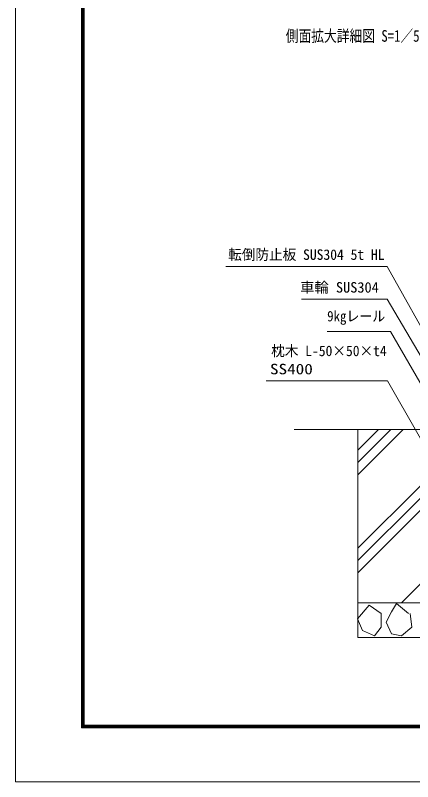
# Model space of a CAD drawing. Units: millimetres, scale not verified, with parts at other scales. Extents: x -11880 to 11880, y -8400 to 8400.
# Drawn here: x -11880 to -7299, y -8400 to 441 of the extents above; entities that cross this region are included whole.
import ezdxf
from ezdxf.enums import TextEntityAlignment as Align

# ---------------------------------------------------------------- set-up
doc = ezdxf.new("R2010")
doc.units = ezdxf.units.MM
doc.header["$LTSCALE"] = 30
for name, color, linetype, lineweight in [('0-0_D-TTL', 7, 'Continuous', 18), ('0-1_外形線', 7, 'Continuous', 18), ('0-6_ハッチング', 253, 'Continuous', 13), ('0-8_寸法線', 3, 'Continuous', 18)]:
    doc.layers.add(name, color=color, linetype=linetype, lineweight=lineweight)
doc.layers.add('0-7_文字', color=254, linetype='Continuous')
doc.styles.add('ＭＳ ゴシック', font='')
doc.styles.get('ＭＳ ゴシック').set_extended_font_data('MS Gothic')

msp = doc.modelspace()

# ---------------------------------------------------------------- linework, layer by layer
at = {"layer": '0-0_D-TTL'}
for points in [[(-11880.5, -8400.08), (11879.5, -8400.08), (11879.5, 8399.92), (-11880.5, 8399.92)], [(-11116.79, 7779.35), (11115.78, 7779.35), (11115.78, -7777.79), (-11116.79, -7777.79)], [(-11109.72, 7772.28), (11108.71, 7772.28), (11108.71, -7770.72), (-11109.72, -7770.72)], [(-11102.65, 7765.21), (11101.64, 7765.21), (11101.64, -7763.65), (-11102.65, -7763.65)], [(-11095.58, 7758.13), (11094.57, 7758.13), (11094.57, -7756.58), (-11095.58, -7756.58)], [(-11088.5, 7751.06), (11087.5, 7751.06), (11087.5, -7749.51), (-11088.5, -7749.51)]]:
    msp.add_lwpolyline(points, close=True, dxfattribs=at)
at = {"layer": '0-1_外形線'}
for p, q in [((-7405.59, -4337.46), (-8665.59, -4337.46)), ((-7929.59, -4337.46), (-7929.59, -6737.46)), ((-7405.59, -4337.46), (-7197.59, -4337.46)), ((-7929.59, -6337.46), (-2001.59, -6337.46)), ((-7929.59, -6737.46), (-2001.59, -6737.46))]:
    msp.add_line(p, q, dxfattribs=at)
at = {"layer": '0-6_ハッチング'}
for p, q in [((-7929.59, -4858.69), (-7408.36, -4337.46)), ((-7929.59, -4717.27), (-7549.78, -4337.46)), ((-7929.59, -4575.85), (-7691.2, -4337.46)), ((-7929.59, -5707.22), (-7205.59, -4983.22)), ((-7929.59, -5848.64), (-7205.59, -5124.64)), ((-7929.59, -5990.06), (-7184.99, -5245.46)), ((-7428.46, -6337.46), (-6336.46, -5245.46))]:
    msp.add_line(p, q, dxfattribs=at)
msp.add_lwpolyline([(-7662.08, -6460.84), (-7799.49, -6362.69), (-7936.9, -6519.73), (-7878.01, -6657.14), (-7740.6, -6716.03), (-7662.08, -6617.88)], close=True, dxfattribs=at)
msp.add_lwpolyline([(-7348.01, -6460.84), (-7485.42, -6343.06), (-7544.3, -6441.21), (-7603.19, -6558.99), (-7544.3, -6696.4), (-7426.53, -6716.03), (-7308.75, -6617.88), (-7328.38, -6460.84)], dxfattribs=at)
at = {"layer": '0-8_寸法線'}
for points in [[(-9452.31, -2456.31), (-7592.64, -2456.31), (-7026.37, -3463.95), (-6976.37, -3550.55)], [(-8582.68, -2834.12), (-7592.68, -2834.12), (-6886.01, -4033.88), (-6836.01, -4120.48)], [(-8285.45, -3208.24), (-7554.65, -3208.24), (-6894.58, -4348.27), (-6844.58, -4434.87)], [(-8989.48, -3776.82), (-7589.56, -3776.82), (-6873.53, -5023.79), (-6823.53, -5110.39)]]:
    msp.add_lwpolyline(points, dxfattribs=at)

# ---------------------------------------------------------------- texts
at = {"layer": '0-7_文字', "style": 'ＭＳ ゴシック', "width": 0.8}
msp.add_text('側面拡大詳細図 S=1／5', height=134.7, dxfattribs=at).set_placement((-8762.2, 95.66), align=Align.BOTTOM_LEFT)
at = {"layer": '0-8_寸法線', "color": 254, "style": 'ＭＳ ゴシック'}
for s, width, p in [('転倒防止板 SUS304 5t HL', 0.95, (-9426.48, -2416.63)), ('9kgレール', 0.9, (-8285.02, -3126.55)), ('枕木 L-50×50×t4', 0.95, (-8930.38, -3527.13)), ('SS400', 1.2, (-8944.78, -3737.13))]:
    msp.add_text(s, height=121.2, dxfattribs=dict(at, width=width)).set_placement(p, align=Align.BOTTOM_LEFT)
msp.add_text('車輪 SUS304', height=121.2, dxfattribs=at).set_placement((-8597.08, -2794.43), align=Align.BOTTOM_LEFT)

doc.saveas('drawing.dxf')
